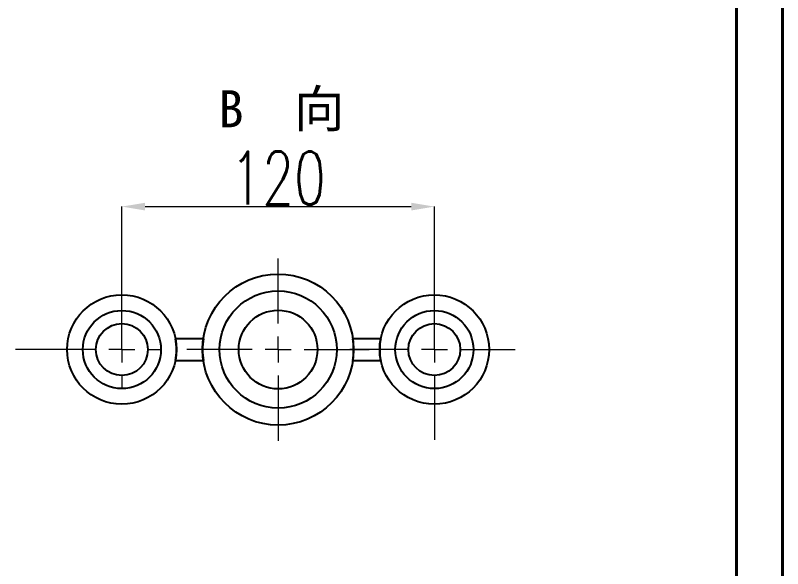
# Model space of a CAD drawing. Header units: millimetres. Extents: x 2687 to 4367, y 1046 to 2234.
# Drawn here: x 4035.1 to 4366.6, y 1534 to 1772.9 of the extents above; entities that cross this region are included whole.
import ezdxf

# ---------------------------------------------------------------- set-up
doc = ezdxf.new("R2010")
doc.units = ezdxf.units.MM
doc.linetypes.add('CENTER2', pattern=[28.575, 19.05, -3.175, 3.175, -3.175])
for name, color, linetype, lineweight in [('AM_BOR', 7, 'Continuous', 50), ('FORMAT', 7, 'Continuous', 18), ('中心线', 1, 'CENTER2', 13), ('文字', 7, 'Continuous', 13), ('标注', 3, 'Continuous', 13), ('粗实线', 7, 'Continuous', 40)]:
    doc.layers.add(name, color=color, linetype=linetype, lineweight=lineweight)
doc.styles.add('SLDTEXTSTYLE1', font='txt.shx', dxfattribs={"width": 0.7, "bigfont": 'gbcbig.shx'})
doc.styles.add('STYLE1', font='txt.shx', dxfattribs={"width": 0.8, "height": 3, "bigfont": 'hzdx.shx'})
doc.dimstyles.new('SLDDIMSTYLE12$0', dxfattribs={"dimtxt": 12, "dimasz": 10, "dimexe": 0, "dimexo": 0.0625, "dimgap": 0.875, "dimtad": 1, "dimdec": 1, "dimlfac": 1.8, "dimrnd": 1e-09, "dimzin": 12, "dimdsep": 46, "dimtxsty": 'SLDTEXTSTYLE1', "dimcen": 0.09, "dimdle": 8.16, "dimclrd": 3, "dimclre": 3, "dimadec": 0, "dimazin": 3, "dimtfac": 1, "dimtdec": 1, "dimtofl": 0, "dimtmove": 0, "dimatfit": 3, "dimfxl": 0, "dimfrac": 2, "dimtolj": 1, "dimlwd": 5, "dimlwe": 5, "dimarcsym": 0})

# ---------------------------------------------------------------- blocks, each defined once
blk = doc.blocks.new('SW_CENTERMARKSYMBOL_14')
at = {"layer": 'FORMAT', "color": 0}
for p, q in [((0, 2), (0, 7)), ((0, 0), (0, 1)), ((-2, 0), (-7, 0)), ((0, 0), (-1, 0)), ((0, 0), (0, -1)), ((0, 0), (1, 0)), ((2, 0), (7, 0)), ((0, -2), (0, -7))]:
    blk.add_line(p, q, dxfattribs=at)
blk = doc.blocks.new('SW_CENTERMARKSYMBOL_15')
at = {"layer": 'FORMAT', "color": 0}
for p, q in [((0, 2), (0, 5.001)), ((0, 0), (0, 1)), ((-2, 0), (-6.488, 0)), ((0, 0), (-1, 0)), ((0, 0), (0, -1)), ((0, 0), (1, 0)), ((2, 0), (6.2, 0)), ((0, -2), (0, -6.938))]:
    blk.add_line(p, q, dxfattribs=at)
blk = doc.blocks.new('SW_CENTERMARKSYMBOL_16')
at = {"layer": 'FORMAT', "color": 0}
for p, q in [((0, 2), (0, 3)), ((0, 0), (0, 1)), ((-2, 0), (-8.181, 0)), ((0, 0), (-1, 0)), ((0, 0), (0, -1)), ((0, 0), (1, 0)), ((2, 0), (3, 0)), ((0, -2), (0, -3))]:
    blk.add_line(p, q, dxfattribs=at)
blk = doc.blocks.new('*D20')
at = {"layer": 'Defpoints', "color": 0, "transparency": 16777216}
for p in [(4216.13, 1690.32), (4081.13, 1628.58), (4216.13, 1628.58)]:
    blk.add_point(p, dxfattribs=at)
at = {"layer": '标注', "color": 3, "lineweight": 5, "transparency": 16777216}
blk.add_line((4081.13, 1628.64), (4081.13, 1690.32), dxfattribs=at)
at = {"layer": '标注', "color": 3, "linetype": 'Continuous', "lineweight": 5, "transparency": 16777216}
for p, q in [((4091.13, 1690.32), (4206.13, 1690.32)), ((4216.13, 1628.64), (4216.13, 1690.32))]:
    blk.add_line(p, q, dxfattribs=at)
at = {"layer": '标注', "color": 3, "transparency": 16777216}
for points in [[(4091.13, 1691.98), (4091.13, 1688.65), (4081.13, 1690.32)], [(4206.13, 1691.98), (4206.13, 1688.65), (4216.13, 1690.32)]]:
    blk.add_solid(points, dxfattribs=at)
at = {"layer": '标注', "color": 0, "transparency": 16777216, "insert": (4148.63, 1702.62), "char_height": 10, "attachment_point": 5, "style": 'SLDTEXTSTYLE1'}
blk.add_mtext('\\A1;{\\H2.28571x;120}', dxfattribs=at)
blk = doc.blocks.new('rA3')
at = {"layer": '粗实线'}
for p, q in [((753.384, 124.26), (753.384, 421.26)), ((748.384, 129.26), (748.384, 416.26))]:
    blk.add_line(p, q, dxfattribs=at)
blk = doc.blocks.new('图框1')
at = {"layer": 'AM_BOR', "xscale": 3.999900284620312, "yscale": 3.999900284620312, "zscale": 3.999900284620312}
blk.add_blockref('rA3', (18911.85, 6131.11), dxfattribs=at)

msp = doc.modelspace()

# ---------------------------------------------------------------- linework, layer by layer
at = {"layer": '粗实线', "color": 7, "linetype": 'ByBlock', "lineweight": 25}
for p, q in [((4116.322, 1633.15), (4104.305, 1633.15)), ((4192.947, 1633.15), (4180.93, 1633.15)), ((4104.276, 1623.87), (4116.343, 1623.87)), ((4180.909, 1623.87), (4192.976, 1623.87))]:
    msp.add_line(p, q, dxfattribs=at)
for centre, radius in [((4148.626, 1628.582), 32.625), ((4081.126, 1628.582), 23.625), ((4148.626, 1628.582), 25.313), ((4216.126, 1628.582), 23.625), ((4081.126, 1628.582), 16.875), ((4148.626, 1628.582), 16.992), ((4216.126, 1628.582), 16.875), ((4081.126, 1628.582), 11.219), ((4216.126, 1628.582), 11.191)]:
    msp.add_circle(centre, radius, dxfattribs=at)
for centre, radius, start, end in [((4081.126, 1628.582), 23.625, 348.49538, 11.14836), ((4148.626, 1628.582), 32.625, 171.95145, 188.30411), ((4148.626, 1628.582), 32.625, 351.69589, 8.04855), ((4216.126, 1628.582), 23.625, 168.85164, 191.50462)]:
    msp.add_arc(centre, radius, start, end, dxfattribs=at)

# ---------------------------------------------------------------- block references
at = {"layer": '中心线', "linetype": 'ByBlock', "xscale": 5.625, "yscale": 5.625, "zscale": 5.625}
for name, p in [('SW_CENTERMARKSYMBOL_14', (4148.626, 1628.582)), ('SW_CENTERMARKSYMBOL_15', (4216.126, 1628.582)), ('SW_CENTERMARKSYMBOL_16', (4081.126, 1628.582))]:
    msp.add_blockref(name, p, dxfattribs=at)
at = {"layer": '粗实线', "linetype": 'ByBlock'}
msp.add_blockref('图框1', (-17558.719, -5582.251), dxfattribs=at)

# ---------------------------------------------------------------- texts
at = {"layer": '文字', "insert": (4150.062, 1731.702), "char_height": 16, "width": 240, "attachment_point": 5, "style": 'STYLE1'}
msp.add_mtext('\\pt176;{\\fSimSun|b0|i0|c134|p2;\\W1;B  向}', dxfattribs=at)

# ---------------------------------------------------------------- dimensions: what is measured, and where the dimension line sits
at = {"layer": '标注'}
dim = msp.add_linear_dim(base=(4216.126, 1690.317), p1=(4081.126, 1628.582), p2=(4216.126, 1628.582), text='{\\H2.28571x;120}', dimstyle='SLDDIMSTYLE12$0', override={"dimtxt": 10, "dimtdec": 3, "dimtzin": 0}, dxfattribs=at)
dim.commit()
dim.dimension.update_dxf_attribs({"geometry": '*D20', "text_midpoint": (4148.626, 1702.62)})

doc.saveas('drawing.dxf')
